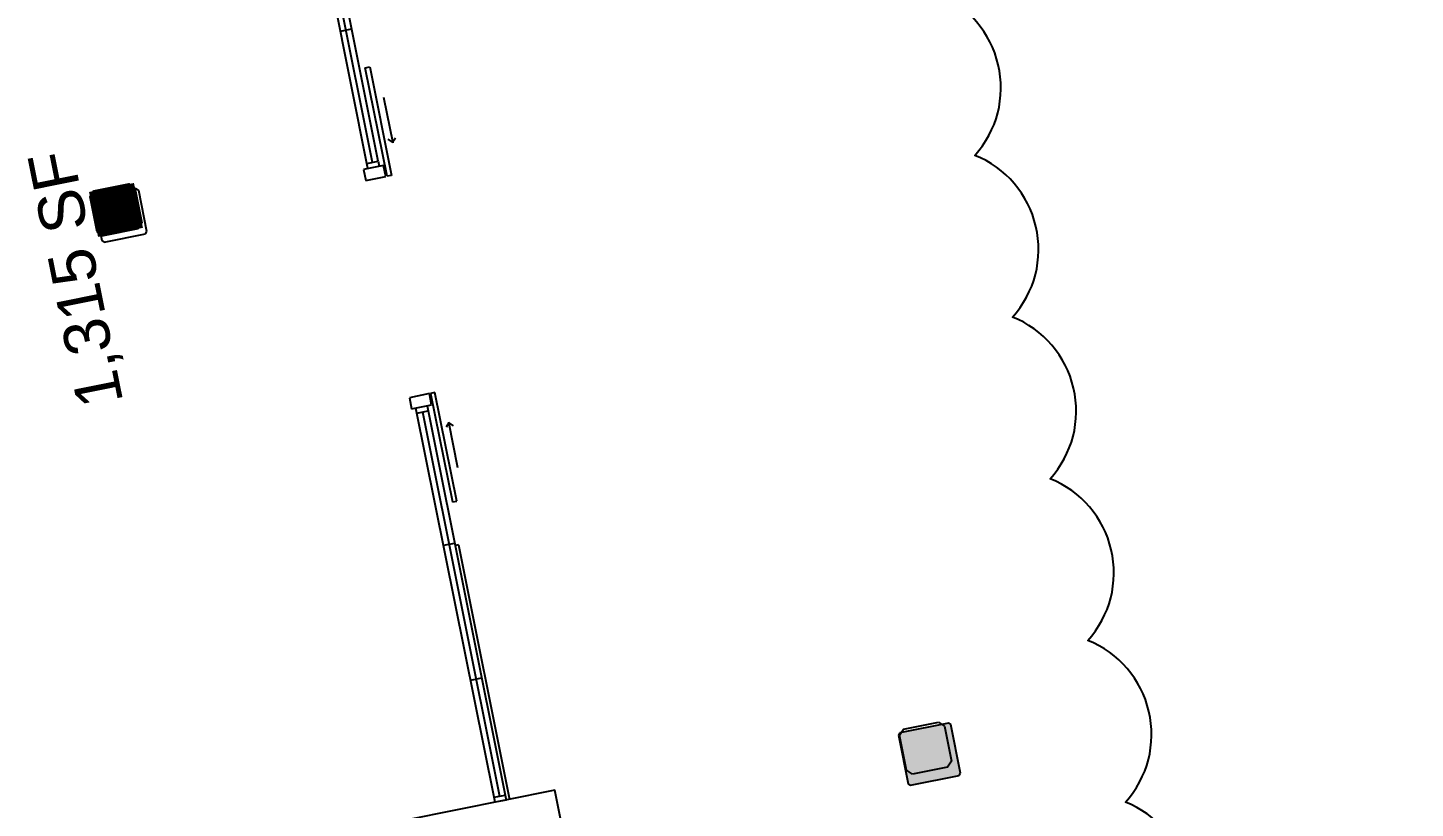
# Model space of a CAD drawing. Header units: inches. Extents: x 69200890 to 69205124, y 27678531 to 27681974.
# Drawn here: x 69204356 to 69204901, y 27680826 to 27681133 of the extents above; entities that cross this region are included whole.
import ezdxf

# ---------------------------------------------------------------- set-up
doc = ezdxf.new("R2010")
doc.units = ezdxf.units.IN
doc.header["$LTSCALE"] = 10
doc.header["$MEASUREMENT"] = 0
doc.layers.get('0').update_dxf_attribs({"linetype": 'CONTINUOUS'})
for name, color, linetype in [('A-COLS', 5, 'CONTINUOUS'), ('A-DOOR', 2, 'CONTINUOUS'), ('A-GLAZ', 1, 'CONTINUOUS'), ('A-WALL', 5, 'CONTINUOUS'), ('AREA-TEXT', 3, 'CONTINUOUS')]:
    doc.layers.add(name, color=color, linetype=linetype)
doc.layers.add('A-REV', color=1, linetype='CONTINUOUS', true_color=0xff0000)
doc.styles.add('CP_IDENTEXT', font='arial.ttf', dxfattribs={"height": 1})

# ---------------------------------------------------------------- blocks, each defined once
blk = doc.blocks.new('COL')
at = {"layer": 'A-COLS', "const_width": 18}
blk.add_lwpolyline([(0, 9), (0, -9)], dxfattribs=at)
at = {"layer": 'A-COLS'}
blk.add_lwpolyline([(9, 7), (9, -7), (7, -9), (-7, -9), (-9, -7), (-9, 7), (-7, 9), (7, 9)], close=True, dxfattribs=at)
blk = doc.blocks.new('_FG2-CW_ dr-SLD-NF - Exterior 96_ x 108_ AL-NF 2-10626132-LEVEL 1 FLOOR PLAN - OVERALL')
at = {"layer": 'A-DOOR'}
for p, q in [((-74.25, 7.75), (-56, 7.75)), ((-56.25, 7.75), (-57.66, 9.16)), ((-56.25, 7.75), (-57.66, 6.34)), ((74.25, 7.75), (56, 7.75)), ((56.25, 7.75), (57.66, 9.16)), ((56.25, 7.75), (57.66, 6.34)), ((-87, 3), (-87, 4.75)), ((-87, 4.75), (-43.5, 4.75)), ((-43.5, 3), (-87, 3)), ((-43.5, 4.75), (-43.5, 3)), ((43.5, 4.75), (43.5, 3)), ((87, 4.75), (43.5, 4.75)), ((43.5, 3), (87, 3)), ((87, 3), (87, 4.75))]:
    blk.add_line(p, q, dxfattribs=at)

msp = doc.modelspace()

# ---------------------------------------------------------------- hatches: boundary and pattern name
at = {"layer": 'A-COLS', "lineweight": 5}
msp.add_hatch(color=256, dxfattribs=at).paths.add_polyline_path([(69204722.16, 27680838.75), (69204722.75, 27680839.63), (69204718.92, 27680858.75), (69204718.03, 27680859.34), (69204698.91, 27680855.51), (69204698.33, 27680854.62), (69204702.16, 27680835.5), (69204703.04, 27680834.92)])

# ---------------------------------------------------------------- linework, layer by layer
at = {"layer": 'A-COLS'}
for p, q in [((69204718.03, 27680859.34), (69204698.91, 27680855.51)), ((69204718.92, 27680858.75), (69204718.03, 27680859.34)), ((69204722.75, 27680839.63), (69204718.92, 27680858.75)), ((69204698.91, 27680855.51), (69204698.33, 27680854.62)), ((69204698.33, 27680854.62), (69204702.16, 27680835.5)), ((69204703.04, 27680834.92), (69204722.16, 27680838.75)), ((69204722.16, 27680838.75), (69204722.75, 27680839.63)), ((69204702.16, 27680835.5), (69204703.04, 27680834.92))]:
    msp.add_line(p, q, dxfattribs=at)
at = {"layer": 'A-GLAZ'}
for p, q in [((69204490.03, 27681077.3), (69204404.78, 27681502.84)), ((69204494.05, 27681080.14), (69204409.19, 27681503.72)), ((69204491.84, 27681079.7), (69204407.38, 27681501.32)), ((69204479.23, 27681131.22), (69204483.64, 27681132.11)), ((69204489.64, 27681079.26), (69204494.05, 27681080.14)), ((69204509.28, 27680981.2), (69204513.69, 27680982.09)), ((69204519.69, 27680929.24), (69204524.1, 27680930.12)), ((69204530.3, 27680876.29), (69204534.71, 27680877.17))]:
    msp.add_line(p, q, dxfattribs=at)
at = {"layer": 'A-GLAZ', "lineweight": -3}
for p, q in [((69204494.05, 27681080.14), (69204494.44, 27681078.18)), ((69204513.3, 27680984.05), (69204544.33, 27680829.13)), ((69204539.53, 27680830.21), (69204508.89, 27680983.17)), ((69204511.49, 27680981.65), (69204541.74, 27680830.65)), ((69204539.53, 27680830.21), (69204543.94, 27680831.09)), ((69204539.92, 27680828.24), (69204539.53, 27680830.21)), ((69204544.33, 27680829.13), (69204539.92, 27680828.24))]:
    msp.add_line(p, q, dxfattribs=at)
at = {"layer": 'A-REV'}
msp.add_lwpolyline([(69204891.15, 27680383.6, 0.520567), (69204876.36, 27680447.13, 0.520567), (69204861.56, 27680510.67, 0.520567), (69204846.77, 27680574.2, 0.520567), (69204831.98, 27680637.73, 0.520567), (69204817.18, 27680701.26, 0.520567), (69204802.39, 27680764.79, 0.520567), (69204787.59, 27680828.32, 0.520567), (69204772.8, 27680891.85, 0.520567), (69204758, 27680955.38, 0.520567), (69204743.21, 27681018.91, 0.520567), (69204728.42, 27681082.45, 0.520567), (69204713.62, 27681145.98, 0.520567)], format="xyb", dxfattribs=at)
at = {"layer": 'A-WALL', "lineweight": 25}
for p, q in [((69204496.16, 27681078.52), (69204488.31, 27681076.95)), ((69204488.31, 27681076.95), (69204489.2, 27681072.54)), ((69204497.04, 27681074.11), (69204496.16, 27681078.52)), ((69204489.2, 27681072.54), (69204497.04, 27681074.11)), ((69204514.13, 27680988.81), (69204506.29, 27680987.23)), ((69204506.29, 27680987.23), (69204507.17, 27680982.82)), ((69204507.17, 27680982.82), (69204515.01, 27680984.39)), ((69204515.01, 27680984.39), (69204514.13, 27680988.81))]:
    msp.add_line(p, q, dxfattribs=at)
at = {"layer": 'A-WALL'}
for p, q in [((69204382.9, 27681066.03), (69204382.32, 27681065.15)), ((69204399.08, 27681069.27), (69204382.9, 27681066.03)), ((69204399.97, 27681068.69), (69204399.08, 27681069.27)), ((69204403.21, 27681052.51), (69204399.97, 27681068.69)), ((69204382.32, 27681065.15), (69204385.56, 27681048.97)), ((69204386.44, 27681048.38), (69204402.62, 27681051.63)), ((69204402.62, 27681051.63), (69204403.21, 27681052.51)), ((69204385.56, 27681048.97), (69204386.44, 27681048.38)), ((69204525.52, 27680929.39), (69204524.3, 27680929.14)), ((69204525.52, 27680929.39), (69204545.56, 27680829.37)), ((69204700.35, 27680856.97), (69204714.07, 27680859.73)), ((69204714.07, 27680859.73), (69204716.43, 27680858.17)), ((69204698.78, 27680854.62), (69204700.35, 27680856.97)), ((69204701.54, 27680840.89), (69204698.78, 27680854.62)), ((69204716.43, 27680858.17), (69204719.19, 27680844.44)), ((69204719.19, 27680844.44), (69204717.62, 27680842.09)), ((69204703.9, 27680839.33), (69204701.54, 27680840.89)), ((69204717.62, 27680842.09), (69204703.9, 27680839.33)), ((69204563.45, 27680832.96), (69204389.9, 27680798.19)), ((69204571.11, 27680794.72), (69204563.45, 27680832.96))]:
    msp.add_line(p, q, dxfattribs=at)
at = {"layer": 'A-WALL', "lineweight": 9}
msp.add_line((69204563.45, 27680832.96), (69204563.42, 27680833.08), dxfattribs=at)

# ---------------------------------------------------------------- block references
at = {"rotation": 11.36903025436198}
msp.add_blockref('COL', (69204391.06, 27681061.01), dxfattribs=at)
at = {"layer": 'A-DOOR', "rotation": 281.3282830250138}
msp.add_blockref('_FG2-CW_ dr-SLD-NF - Exterior 96_ x 108_ AL-NF 2-10626132-LEVEL 1 FLOOR PLAN - OVERALL', (69204503.13, 27681030.97), dxfattribs=at)

# ---------------------------------------------------------------- texts
at = {"layer": 'AREA-TEXT', "lineweight": -3, "insert": (69204376.32, 27680982.04), "char_height": 18, "attachment_point": 1, "rotation": 101.37, "style": 'CP_IDENTEXT'}
msp.add_mtext('1,315 SF', dxfattribs=at)

doc.saveas('drawing.dxf')
